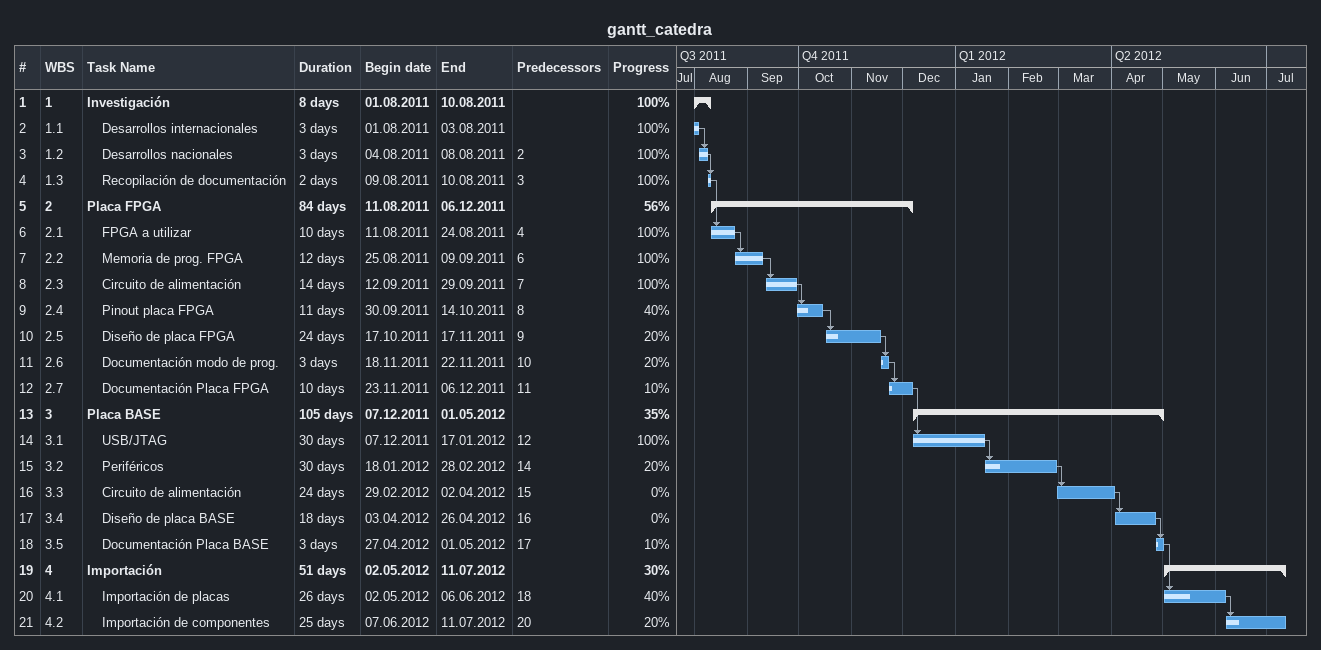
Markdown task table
gantt_catedra

| ID | WBS | Task | Duration | Start | Finish | Predecessors | % complete |
|---|---|---|---|---|---|---|---|
| 1 | 1 | **Investigación** | 8d | 2011-08-01 | 2011-08-10 |  | 100 |
| 2 | 1.1 | Desarrollos internacionales | 3d | 2011-08-01 | 2011-08-03 |  | 100 |
| 3 | 1.2 | Desarrollos nacionales | 3d | 2011-08-04 | 2011-08-08 | 2 | 100 |
| 4 | 1.3 | Recopilación de documentación | 2d | 2011-08-09 | 2011-08-10 | 3 | 100 |
| 5 | 2 | **Placa FPGA** | 84d | 2011-08-11 | 2011-12-06 |  | 56 |
| 6 | 2.1 | FPGA a utilizar | 10d | 2011-08-11 | 2011-08-24 | 4 | 100 |
| 7 | 2.2 | Memoria de prog. FPGA | 12d | 2011-08-25 | 2011-09-09 | 6 | 100 |
| 8 | 2.3 | Circuito de alimentación | 14d | 2011-09-12 | 2011-09-29 | 7 | 100 |
| 9 | 2.4 | Pinout placa FPGA | 11d | 2011-09-30 | 2011-10-14 | 8 | 40 |
| 10 | 2.5 | Diseño de placa FPGA | 24d | 2011-10-17 | 2011-11-17 | 9 | 20 |
| 11 | 2.6 | Documentación modo de prog. | 3d | 2011-11-18 | 2011-11-22 | 10 | 20 |
| 12 | 2.7 | Documentación Placa FPGA | 10d | 2011-11-23 | 2011-12-06 | 11 | 10 |
| 13 | 3 | **Placa BASE** | 105d | 2011-12-07 | 2012-05-01 |  | 35 |
| 14 | 3.1 | USB/JTAG | 30d | 2011-12-07 | 2012-01-17 | 12 | 100 |
| 15 | 3.2 | Periféricos | 30d | 2012-01-18 | 2012-02-28 | 14 | 20 |
| 16 | 3.3 | Circuito de alimentación | 24d | 2012-02-29 | 2012-04-02 | 15 | 0 |
| 17 | 3.4 | Diseño de placa BASE | 18d | 2012-04-03 | 2012-04-26 | 16 | 0 |
| 18 | 3.5 | Documentación Placa BASE | 3d | 2012-04-27 | 2012-05-01 | 17 | 10 |
| 19 | 4 | **Importación** | 51d | 2012-05-02 | 2012-07-11 |  | 30 |
| 20 | 4.1 | Importación de placas | 26d | 2012-05-02 | 2012-06-06 | 18 | 40 |
| 21 | 4.2 | Importación de componentes | 25d | 2012-06-07 | 2012-07-11 | 20 | 20 |
